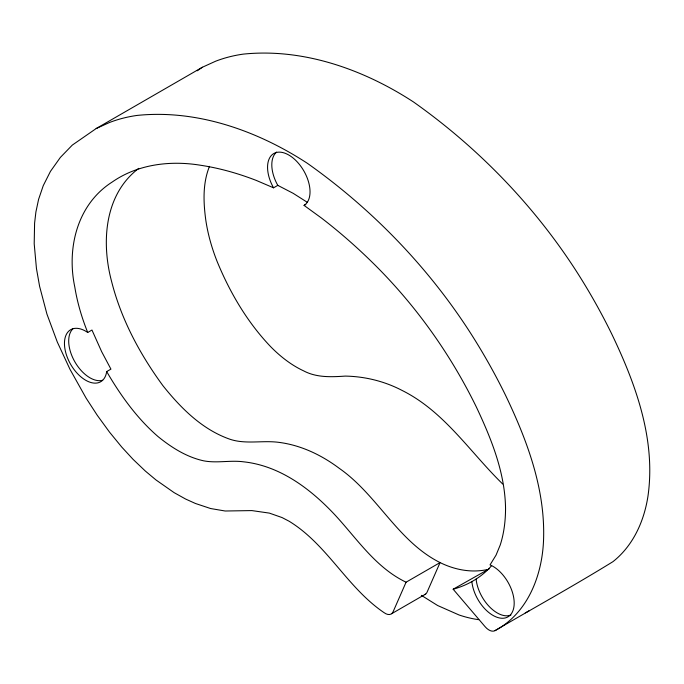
<?xml version="1.0" encoding="UTF-8"?>
<svg xmlns="http://www.w3.org/2000/svg" width="684" height="684" viewBox="0 0 684 684"><rect width="100%" height="100%" fill="white"/><g stroke="black" fill="none" stroke-linecap="round" stroke-linejoin="round"><path stroke-width="1.03" d="M209.492 166.34C202.661 183.175 203.353 201.789 205.704 219.47A129.815 74.949 60 0 0 217.076 261.365C229.875 292.504 247.223 322.113 270.548 346.566A101.668 58.696 60 0 0 303.516 370.805C316.461 377.748 331.176 377.038 345.3 376.097C364.982 376.448 384.579 381.27 402.047 390.419C444.301 411.435 469.882 452.064 502.689 483.998M487.136 569.601C471.156 573.047 454.561 569.729 440.06 562.581L406.074 582.204L393.086 611.804A12.013 6.934 60 0 1 384.092 612.667C347.113 587.659 327.285 544.481 288.973 521.157L282.064 517.566L269.368 513.111L251.857 510.589L225.156 511.008L210.638 508.537L195.402 503.467L185.612 499.038L174.146 492.66L155.986 479.954L145.341 471.054L133.064 459.34L121.735 447.054L109.543 432.16L97.239 415.265L86.107 398.114L69.982 369.309L57.319 342.077L46.939 314.093L39.604 286.339L36.449 268.513L34.2 243.769L34.593 223.129L35.91 211.946L38.586 199.369L43.246 185.672L50.445 171.385L60.38 157.405L72.29 145.102L96.179 128.549L202.361 67.246L215.665 61.201A347.446 200.6 60 0 1 243.342 54.113C303.337 47.974 363.768 69.503 413.538 101.993C477.175 147.017 532.597 203.858 575.107 269.274A363.503 209.868 60 0 1 611.71 333.937C635.761 384.057 656.016 439.632 647.979 496.088C644.157 521.114 633.213 545.652 612.984 561.641C574.175 585.581 534.238 607.657 494.883 630.691A12.013 6.934 60 0 1 485.101 626.689L453.159 589.215L489.128 568.908M491.608 565.668C481.587 577.253 467.865 585.222 453.159 589.215M138.749 168.358C104.182 194.521 101.206 242.623 111.612 281.526C121.188 319.402 139.989 354.389 162.989 385.767C180.516 407.664 201.224 428.594 228.028 438.555C243.752 444.677 260.63 440.436 276.926 442.129C299.789 444.6 321.078 454.672 339.324 468.378C377.474 494.985 397.746 541.377 440.06 562.581L427.064 592.19A12.013 6.934 60 0 1 424.61 594.644M197.24 70.794L202.361 67.246M494.883 630.691C528.45 612.992 542.771 573.996 543.618 537.872C544.926 487.76 526.851 439.761 505.527 395.241A363.503 209.868 60 0 0 468.925 330.586C426.414 265.161 370.993 208.321 307.355 163.296C257.586 130.806 197.154 109.278 137.159 115.416A347.446 200.6 60 0 0 109.483 122.504L96.179 128.549M87.723 332.484L91.964 330.03L101.651 351.661L110.928 369.129L106.678 371.574A30.036 17.339 60 0 1 82.85 378.389A30.036 17.339 60 0 1 64.595 340.726A30.036 17.339 60 0 1 87.723 332.484A146.564 84.619 60 0 1 74.812 287.126C66.528 248.224 77.155 204.268 112.296 181.961C137.98 164.083 170.564 160.287 200.831 165.297A427.397 246.762 60 0 1 256.449 180.49L273.549 187.818L277.798 185.364L293.162 193.315L307.424 202.387M471.866 581.571A30.028 17.339 60 0 0 495.592 616.712A30.028 17.339 60 0 0 514.009 599.817A30.028 17.339 60 0 0 490.043 564.89L496.062 555.109L500.192 545.097A162.467 93.802 60 0 0 505.544 508.101C504.954 472.422 491.283 438.701 476.295 406.886C450.346 353.893 415.633 305.184 373.661 263.699A427.474 246.804 60 0 0 321.258 217.888L304.064 205.405L305.765 204.422M391.633 613.71L425.61 594.097M525.278 612.838L528.86 611.068A12.013 6.934 60 0 1 527.843 611.453M406.074 582.204C375.627 567.643 357.005 538.676 334.775 514.727C310.468 488.812 279.936 465.727 243.521 461.811C230.26 460.058 216.888 463.376 203.704 460.836C186.604 457.109 171.487 447.498 158.055 436.589C137.031 418.394 120.615 395.48 106.678 371.574M421.37 595.354L437.657 605.528L459.092 614.993A180.114 103.994 60 0 0 478.74 619.678M273.549 187.818A30.036 17.339 60 0 1 273.856 153.498A30.036 17.339 60 0 1 303.722 170.718A30.036 17.339 60 0 1 304.064 205.405M277.798 185.364A30.036 17.339 60 0 1 276.618 152.07M510.922 615.044A30.028 17.339 60 0 1 489.419 606.725A30.028 17.339 60 0 1 476.115 579.117M102.651 380.253A30.036 17.339 60 0 1 74.992 362.067A30.036 17.339 60 0 1 72.803 328.884"/></g></svg>
